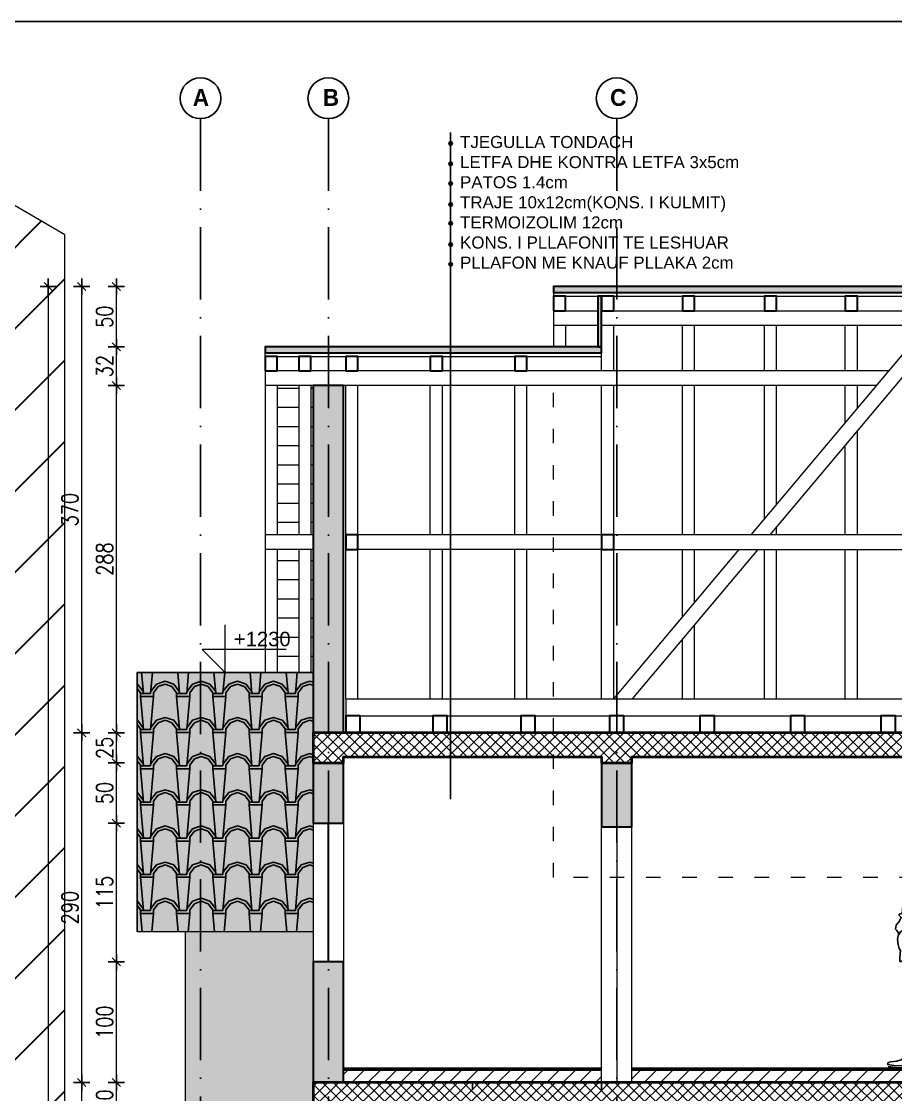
# Model space of a CAD drawing. Header units: metres. Extents: x 2674 to 33045, y -10854 to 2806.
# Drawn here: x 30580 to 31304, y 1369 to 2259 of the extents above; entities that cross this region are included whole.
import ezdxf

# ---------------------------------------------------------------- set-up
doc = ezdxf.new("R2010")
doc.units = ezdxf.units.M
doc.linetypes.add('ACAD_ISO03W100', pattern=[30, 12, -18])
doc.linetypes.add('ACAD_ISO10W100', pattern=[18, 12, -3, 0, -3])
doc.layers.add('2d hamdia', color=7, linetype='Continuous')
doc.styles.add('_DIM Romans 0.8', font='romans.shx', dxfattribs={"width": 0.8})
doc.styles.get("Standard").update_dxf_attribs({"font": 'arial.ttf'})
doc.dimstyles.new('50 jasht', dxfattribs={"dimscale": 15, "dimtxt": 0.9, "dimasz": 0.3, "dimexe": 1.25, "dimexo": 0.625, "dimgap": 0.2, "dimtad": 1, "dimdec": 0, "dimzin": 12, "dimdsep": 46, "dimtxsty": '_DIM Romans 0.8', "dimblk": '- Kosa Crta za DIM (Mala)', "dimcen": 1, "dimse1": 1, "dimse2": 1, "dimclrd": 256, "dimclrt": 256, "dimazin": 3, "dimtfac": 1, "dimtdec": 0, "dimtix": 1, "dimtmove": 0, "dimatfit": 3, "dimfxl": 1, "dimlwd": 0, "dimarcsym": 0})

# ---------------------------------------------------------------- blocks, each defined once
blk = doc.blocks.new('- Kosa Crta za DIM (Mala)')
for points in [[(-1.5, 0), (1.5, 0)], [(-0.75, -0.75), (0.75, 0.75)], [(0, -1.5), (0, 1.5)]]:
    blk.add_lwpolyline(points)
blk = doc.blocks.new('*D641')
at = {"lineweight": 0, "transparency": 16777216}
blk.add_line((30658.63, 1353.51), (30658.63, 1374.51), dxfattribs=at)
at = {"layer": 'Defpoints', "color": 0, "lineweight": 0, "transparency": 16777216}
for p in [(30658.63, 1379.01), (30821.81, 1379.01), (30821.81, 1349.01)]:
    blk.add_point(p, dxfattribs=at)
at = {"lineweight": 0, "transparency": 16777216, "xscale": 4.5, "yscale": 4.5, "zscale": 4.5}
for p, rotation in [((30658.63, 1379.01), 90), ((30658.63, 1349.01), 270)]:
    blk.add_blockref('- Kosa Crta za DIM (Mala)', p, dxfattribs=dict(at, rotation=rotation))
at = {"lineweight": 0, "transparency": 16777216, "insert": (30648.88, 1364.01), "char_height": 13.5, "attachment_point": 5, "rotation": 90, "style": '_DIM Romans 0.8'}
blk.add_mtext('30', dxfattribs=at)
blk = doc.blocks.new('*D642')
at = {"lineweight": 0, "transparency": 16777216}
blk.add_line((30658.63, 1383.51), (30658.63, 1474.51), dxfattribs=at)
at = {"layer": 'Defpoints', "color": 0, "lineweight": 0, "transparency": 16777216}
for p in [(30658.63, 1479.01), (30821.81, 1479.01), (30821.81, 1379.01)]:
    blk.add_point(p, dxfattribs=at)
at = {"lineweight": 0, "transparency": 16777216, "xscale": 4.5, "yscale": 4.5, "zscale": 4.5}
for p, rotation in [((30658.63, 1479.01), 90), ((30658.63, 1379.01), 270)]:
    blk.add_blockref('- Kosa Crta za DIM (Mala)', p, dxfattribs=dict(at, rotation=rotation))
at = {"lineweight": 0, "transparency": 16777216, "insert": (30648.88, 1429.01), "char_height": 13.5, "attachment_point": 5, "rotation": 90, "style": '_DIM Romans 0.8'}
blk.add_mtext('100', dxfattribs=at)
blk = doc.blocks.new('*D643')
at = {"lineweight": 0, "transparency": 16777216}
blk.add_line((30658.63, 1483.51), (30658.63, 1589.51), dxfattribs=at)
at = {"layer": 'Defpoints', "color": 0, "lineweight": 0, "transparency": 16777216}
for p in [(30658.63, 1594.01), (30821.81, 1594.01), (30821.81, 1479.01)]:
    blk.add_point(p, dxfattribs=at)
at = {"lineweight": 0, "transparency": 16777216, "xscale": 4.5, "yscale": 4.5, "zscale": 4.5}
for p, rotation in [((30658.63, 1594.01), 90), ((30658.63, 1479.01), 270)]:
    blk.add_blockref('- Kosa Crta za DIM (Mala)', p, dxfattribs=dict(at, rotation=rotation))
at = {"lineweight": 0, "transparency": 16777216, "insert": (30648.88, 1536.51), "char_height": 13.5, "attachment_point": 5, "rotation": 90, "style": '_DIM Romans 0.8'}
blk.add_mtext('115', dxfattribs=at)
blk = doc.blocks.new('*D644')
at = {"lineweight": 0, "transparency": 16777216}
blk.add_line((30658.63, 1598.51), (30658.63, 1639.51), dxfattribs=at)
at = {"layer": 'Defpoints', "color": 0, "lineweight": 0, "transparency": 16777216}
for p in [(30658.63, 1644.01), (30821.81, 1644.01), (30821.81, 1594.01)]:
    blk.add_point(p, dxfattribs=at)
at = {"lineweight": 0, "transparency": 16777216, "xscale": 4.5, "yscale": 4.5, "zscale": 4.5}
for p, rotation in [((30658.63, 1644.01), 90), ((30658.63, 1594.01), 270)]:
    blk.add_blockref('- Kosa Crta za DIM (Mala)', p, dxfattribs=dict(at, rotation=rotation))
at = {"lineweight": 0, "transparency": 16777216, "insert": (30648.88, 1619.01), "char_height": 13.5, "attachment_point": 5, "rotation": 90, "style": '_DIM Romans 0.8'}
blk.add_mtext('50', dxfattribs=at)
blk = doc.blocks.new('*D645')
at = {"lineweight": 0, "transparency": 16777216}
blk.add_line((30658.63, 1648.51), (30658.63, 1664.51), dxfattribs=at)
at = {"layer": 'Defpoints', "color": 0, "lineweight": 0, "transparency": 16777216}
for p in [(30658.63, 1669.01), (30821.81, 1669.01), (30821.81, 1644.01)]:
    blk.add_point(p, dxfattribs=at)
at = {"lineweight": 0, "transparency": 16777216, "xscale": 4.5, "yscale": 4.5, "zscale": 4.5}
for p, rotation in [((30658.63, 1669.01), 90), ((30658.63, 1644.01), 270)]:
    blk.add_blockref('- Kosa Crta za DIM (Mala)', p, dxfattribs=dict(at, rotation=rotation))
at = {"lineweight": 0, "transparency": 16777216, "insert": (30648.88, 1656.51), "char_height": 13.5, "attachment_point": 5, "rotation": 90, "style": '_DIM Romans 0.8'}
blk.add_mtext('25', dxfattribs=at)
blk = doc.blocks.new('*D646')
at = {"lineweight": 0, "transparency": 16777216}
blk.add_line((30658.63, 1673.51), (30658.63, 1952.51), dxfattribs=at)
at = {"layer": 'Defpoints', "color": 0, "lineweight": 0, "transparency": 16777216}
for p in [(30658.63, 1957.01), (30821.81, 1957.01), (30821.81, 1669.01)]:
    blk.add_point(p, dxfattribs=at)
at = {"lineweight": 0, "transparency": 16777216, "xscale": 4.5, "yscale": 4.5, "zscale": 4.5}
for p, rotation in [((30658.63, 1957.01), 90), ((30658.63, 1669.01), 270)]:
    blk.add_blockref('- Kosa Crta za DIM (Mala)', p, dxfattribs=dict(at, rotation=rotation))
at = {"lineweight": 0, "transparency": 16777216, "insert": (30648.88, 1813.01), "char_height": 13.5, "attachment_point": 5, "rotation": 90, "style": '_DIM Romans 0.8'}
blk.add_mtext('288', dxfattribs=at)
blk = doc.blocks.new('*D647')
at = {"lineweight": 0, "transparency": 16777216}
blk.add_line((30658.63, 1961.51), (30658.63, 1984.51), dxfattribs=at)
at = {"layer": 'Defpoints', "color": 0, "lineweight": 0, "transparency": 16777216}
for p in [(30658.63, 1989.01), (30781.81, 1989.01), (30821.81, 1957.01)]:
    blk.add_point(p, dxfattribs=at)
at = {"lineweight": 0, "transparency": 16777216, "xscale": 4.5, "yscale": 4.5, "zscale": 4.5}
for p, rotation in [((30658.63, 1989.01), 90), ((30658.63, 1957.01), 270)]:
    blk.add_blockref('- Kosa Crta za DIM (Mala)', p, dxfattribs=dict(at, rotation=rotation))
at = {"lineweight": 0, "transparency": 16777216, "insert": (30648.88, 1973.01), "char_height": 13.5, "attachment_point": 5, "rotation": 90, "style": '_DIM Romans 0.8'}
blk.add_mtext('32', dxfattribs=at)
blk = doc.blocks.new('*D648')
at = {"lineweight": 0, "transparency": 16777216}
blk.add_line((30658.63, 1993.51), (30658.63, 2034.51), dxfattribs=at)
at = {"layer": 'Defpoints', "color": 0, "lineweight": 0, "transparency": 16777216}
for p in [(30658.63, 2039.01), (31020.81, 2039.01), (30781.81, 1989.01)]:
    blk.add_point(p, dxfattribs=at)
at = {"lineweight": 0, "transparency": 16777216, "xscale": 4.5, "yscale": 4.5, "zscale": 4.5}
for p, rotation in [((30658.63, 2039.01), 90), ((30658.63, 1989.01), 270)]:
    blk.add_blockref('- Kosa Crta za DIM (Mala)', p, dxfattribs=dict(at, rotation=rotation))
at = {"lineweight": 0, "transparency": 16777216, "insert": (30648.88, 2014.01), "char_height": 13.5, "attachment_point": 5, "rotation": 90, "style": '_DIM Romans 0.8'}
blk.add_mtext('50', dxfattribs=at)
blk = doc.blocks.new('*D651')
at = {"lineweight": 0, "transparency": 16777216}
blk.add_line((30629.89, 1093.51), (30629.89, 1374.51), dxfattribs=at)
at = {"layer": 'Defpoints', "color": 0, "lineweight": 0, "transparency": 16777216}
for p in [(30629.89, 1379.01), (30821.81, 1379.01), (30821.81, 1089.01)]:
    blk.add_point(p, dxfattribs=at)
at = {"lineweight": 0, "transparency": 16777216, "xscale": 4.5, "yscale": 4.5, "zscale": 4.5}
for p, rotation in [((30629.89, 1379.01), 90), ((30629.89, 1089.01), 270)]:
    blk.add_blockref('- Kosa Crta za DIM (Mala)', p, dxfattribs=dict(at, rotation=rotation))
at = {"lineweight": 0, "transparency": 16777216, "insert": (30620.14, 1234.01), "char_height": 13.5, "attachment_point": 5, "rotation": 90, "style": '_DIM Romans 0.8'}
blk.add_mtext('290', dxfattribs=at)
blk = doc.blocks.new('*D652')
at = {"lineweight": 0, "transparency": 16777216}
blk.add_line((30629.89, 1383.51), (30629.89, 1664.51), dxfattribs=at)
at = {"layer": 'Defpoints', "color": 0, "lineweight": 0, "transparency": 16777216}
for p in [(30629.89, 1669.01), (30821.81, 1669.01), (30821.81, 1379.01)]:
    blk.add_point(p, dxfattribs=at)
at = {"lineweight": 0, "transparency": 16777216, "xscale": 4.5, "yscale": 4.5, "zscale": 4.5}
for p, rotation in [((30629.89, 1669.01), 90), ((30629.89, 1379.01), 270)]:
    blk.add_blockref('- Kosa Crta za DIM (Mala)', p, dxfattribs=dict(at, rotation=rotation))
at = {"lineweight": 0, "transparency": 16777216, "insert": (30620.14, 1524.01), "char_height": 13.5, "attachment_point": 5, "rotation": 90, "style": '_DIM Romans 0.8'}
blk.add_mtext('290', dxfattribs=at)
blk = doc.blocks.new('*D653')
at = {"lineweight": 0, "transparency": 16777216}
blk.add_line((30629.89, 1673.51), (30629.89, 2034.51), dxfattribs=at)
at = {"layer": 'Defpoints', "color": 0, "lineweight": 0, "transparency": 16777216}
for p in [(30629.89, 2039.01), (31020.81, 2039.01), (30821.81, 1669.01)]:
    blk.add_point(p, dxfattribs=at)
at = {"lineweight": 0, "transparency": 16777216, "xscale": 4.5, "yscale": 4.5, "zscale": 4.5}
for p, rotation in [((30629.89, 2039.01), 90), ((30629.89, 1669.01), 270)]:
    blk.add_blockref('- Kosa Crta za DIM (Mala)', p, dxfattribs=dict(at, rotation=rotation))
at = {"lineweight": 0, "transparency": 16777216, "insert": (30620.14, 1854.01), "char_height": 13.5, "attachment_point": 5, "rotation": 90, "style": '_DIM Romans 0.8'}
blk.add_mtext('370', dxfattribs=at)
blk = doc.blocks.new('*D654')
at = {"lineweight": 0, "transparency": 16777216}
blk.add_line((30602.11, 2034.51), (30602.11, 459.51), dxfattribs=at)
at = {"layer": 'Defpoints', "color": 0, "lineweight": 0, "transparency": 16777216}
for p in [(31020.81, 2039.01), (30602.11, 455.01), (30821.81, 455.01)]:
    blk.add_point(p, dxfattribs=at)
at = {"lineweight": 0, "transparency": 16777216, "xscale": 4.5, "yscale": 4.5, "zscale": 4.5}
for p, rotation in [((30602.11, 2039.01), 90), ((30602.11, 455.01), 270)]:
    blk.add_blockref('- Kosa Crta za DIM (Mala)', p, dxfattribs=dict(at, rotation=rotation))
at = {"lineweight": 0, "transparency": 16777216, "insert": (30592.36, 1247.01), "char_height": 13.5, "attachment_point": 5, "rotation": 90, "style": '_DIM Romans 0.8'}
blk.add_mtext('1584', dxfattribs=at)
blk = doc.blocks.new('PRERJE NJERI1')
at = {"color": 26, "linetype": 'ByBlock'}
for p, q in [((-237.6, 1666.8), (-237.6, 1677.4)), ((-274.5, 1656.2), (-248.1, 1661.5)), ((-211.2, 1608.7), (-205.9, 1614)), ((-190.1, 1661.5), (-168.9, 1661.5)), ((-258.7, 1529.5), (-279.8, 1492.5)), ((-211.2, 1492.5), (-216.5, 1492.5)), ((-158.4, 1492.5), (-126.7, 1534.7)), ((-385.4, 1392.1), (-396, 1386.8)), ((-385.4, 1392.1), (-374.8, 1376.2)), ((5.3, 1260), (-5.3, 1275.9)), ((21.1, 1307.6), (84.5, 1260)), ((-318.2, 1036.2), (-326.1, 1036.2)), ((-311.5, 858.5), (-311.5, 1032.8)), ((-258.7, 689.4), (-311.5, 789.8)), ((-406.5, 673.6), (-396, 578.5)), ((-264, 583.8), (-258.7, 689.4)), ((-237.6, 631.3), (-232.3, 684.2)), ((-279.8, 71.3), (-285.1, 92.5)), ((-89.7, -7.9), (-121.4, -2.6))]:
    blk.add_line(p, q, dxfattribs=at)
at = {"color": 26, "linetype": 'ByBlock', "flags": 128}
for points in [[(-137.3, 1698.5), (-142.6, 1735.5), (-142.6, 1751.3), (-163.7, 1772.5), (-174.2, 1788.3), (-190.1, 1793.6), (-211.2, 1798.9), (-227, 1793.6), (-248.1, 1783), (-269.2, 1777.8), (-290.4, 1761.9), (-295.6, 1746.1), (-322.1, 1735.5), (-322.1, 1714.4), (-311.5, 1693.2), (-316.8, 1672.1), (-316.8, 1661.5), (-311.5, 1651)], [(-316.8, 1672.1), (-311.5, 1677.4), (-306.2, 1682.7), (-306.2, 1703.8), (-300.9, 1714.4), (-290.4, 1730.2), (-274.5, 1724.9), (-258.7, 1730.2), (-248.1, 1730.2), (-221.7, 1740.8), (-195.3, 1756.6), (-174.2, 1767.2), (-174.2, 1756.6), (-168.9, 1751.3), (-153.1, 1740.8), (-147.8, 1730.2), (-137.3, 1714.4)], [(-306.2, 1682.7), (-316.8, 1672.1), (-322.1, 1661.5), (-322.1, 1645.7), (-316.8, 1661.5), (-316.8, 1672.1)], [(-174.2, 1677.4), (-227, 1677.4), (-264, 1672.1), (-285.1, 1666.8), (-300.9, 1666.8), (-311.5, 1672.1)], [(-237.6, 1666.8), (-237.6, 1656.2), (-258.7, 1640.4), (-279.8, 1640.4), (-285.1, 1651), (-295.6, 1666.8)], [(-211.2, 1608.7), (-216.5, 1614), (-216.5, 1656.2), (-221.7, 1666.8)], [(-205.9, 1672.1), (-200.6, 1651), (-195.3, 1645.7), (-163.7, 1645.7), (-153.1, 1656.2), (-142.6, 1656.2)], [(-89.7, 1677.4), (-110.9, 1693.2), (-147.8, 1693.2), (-153.1, 1687.9), (-168.9, 1682.7), (-174.2, 1677.4)], [(-151, 1679.9), (-143.9, 1666.8), (-132, 1640.4), (-132, 1608.7), (-137.3, 1592.8), (-142.6, 1571.7), (-142.6, 1555.9), (-132, 1545.3), (-132, 1524.2)], [(-137.3, 1698.5), (-147.8, 1693.2), (-137.3, 1687.9), (-121.4, 1666.8), (-105.6, 1656.2)], [(-68.6, 1550.6), (-73.9, 1561.1), (-73.9, 1603.4), (-68.6, 1629.8), (-70.4, 1646.5), (-70.4, 1657.1), (-89.7, 1677.4)], [(-312.4, 1646.7), (-295.6, 1619.3), (-290.4, 1624.5), (-285.1, 1619.3), (-281.7, 1604.6), (-277, 1589.6), (-271.7, 1584.3), (-267.1, 1571.2), (-258.7, 1566.4)], [(-184.8, 1582.3), (-227, 1582.3), (-227, 1587.6), (-211.2, 1582.3)], [(-300.9, 1518.9), (-327.3, 1513.6), (-359, 1508.3), (-385.4, 1508.3), (-396, 1487.2)], [(-295.6, 1254.7), (-295.6, 1312.8), (-306.2, 1360.4), (-322.1, 1413.2), (-337.9, 1439.6), (-316.8, 1471.3), (-332.6, 1481.9), (-322.1, 1492.5), (-300.9, 1508.3)], [(-158.4, 1492.5), (-190.1, 1439.6), (-221.7, 1392.1), (-242.9, 1349.8), (-264, 1291.7), (-279.8, 1228.3), (-295.6, 1154.4), (-311.5, 1080.4), (-316.8, 1043.4), (-318.2, 1036.2)], [(-300.9, 1518.9), (-279.8, 1529.5), (-264, 1545.3)], [(-279.8, 1492.5), (-279.8, 1455.5), (-285.1, 1407.9), (-290.4, 1355.1), (-290.4, 1318.1), (-279.8, 1286.4), (-279.8, 1275.9)], [(-253.4, 1561.1), (-258.7, 1555.9), (-258.7, 1545.3), (-242.9, 1534.7), (-227, 1529.5), (-211.2, 1524.2), (-221.7, 1524.2), (-232.3, 1513.6), (-248.1, 1503), (-264, 1492.5), (-274.5, 1481.9)], [(-274.5, 1407.9), (-264, 1423.8), (-248.1, 1444.9), (-237.6, 1466.1), (-227, 1487.2), (-227, 1503), (-237.6, 1508.3)], [(-253.4, 1561.1), (-227, 1540), (-200.6, 1540), (-174.2, 1545.3), (-153.1, 1561.1)], [(-216.5, 1492.5), (-216.5, 1423.8), (-211.2, 1418.5)], [(-142.6, 1561.1), (-158.4, 1550.6), (-174.2, 1534.7), (-179.5, 1534.7), (-195.3, 1529.5), (-211.2, 1524.2), (-205.9, 1518.9), (-195.3, 1508.3), (-179.5, 1492.5), (-174.2, 1487.2)], [(-211.2, 1492.5), (-195.3, 1497.8), (-200.6, 1513.6)], [(-121.4, 1524.2), (-126.7, 1513.6), (-132, 1487.2), (-121.4, 1503), (-116.1, 1518.9), (-110.9, 1508.3), (-100.3, 1492.5), (-89.7, 1481.9), (-68.6, 1508.3), (-47.5, 1534.7), (-58.1, 1545.3)], [(-52.8, 1513.6), (-21.1, 1481.9), (21.1, 1434.4), (58.1, 1392.1), (84.5, 1360.4), (100.3, 1365.7)], [(105.6, 1386.8), (84.5, 1444.9), (63.4, 1503), (37, 1513.6), (-5.3, 1529.5), (-42.2, 1540)], [(-5.3, 1476.6), (5.3, 1487.2), (31.7, 1503)], [(-380.1, 1249.4), (-401.2, 1275.9), (-401.2, 1397.4), (-390.7, 1429.1), (-385.4, 1466.1), (-390.7, 1481.9), (-401.2, 1481.9), (-411.8, 1434.4), (-417.1, 1381.5), (-417.1, 1349.8), (-432.9, 1297), (-432.9, 1270.6), (-438.2, 1254.7), (-459.3, 1249.4), (-459.3, 1238.9), (-443.5, 1223), (-459.3, 1191.3), (-485.7, 1159.6), (-491, 1127.9), (-480.4, 1117.4), (-459.3, 1085.7)], [(-121.4, 1481.9), (-110.9, 1439.6), (-89.7, 1392.1), (-47.5, 1334), (-5.3, 1275.9), (-5.3, 1238.9), (0, 1217.7), (0, 1186.1), (-5.3, 1164.9), (-5.3, 1112.1), (-10.6, 1069.8), (-10.6, 953.6), (-21.1, 916.6), (-21.1, 874.3), (-10.6, 842.7), (-10.6, 811), (-21.1, 800.4), (-79.2, 795.1), (-116.1, 800.4), (-137.3, 805.7), (-158.4, 800.4), (-190.1, 805.7), (-227, 805.7), (-264, 821.5), (-295.6, 837.4), (-311.5, 858.5)], [(-300.9, 1054), (-285.1, 1138.5), (-274.5, 1217.7), (-258.7, 1265.3), (-237.6, 1307.6), (-221.7, 1328.7), (-205.9, 1349.8), (-195.3, 1371), (-179.5, 1386.8), (-163.7, 1413.2), (-147.8, 1429.1), (-137.3, 1444.9), (-132, 1450.2), (-132, 1476.6), (-121.4, 1476.6)], [(21.1, 1307.6), (-52.8, 1381.5), (-95, 1471.3)], [(-348.4, 1360.4), (-380.1, 1360.4), (-396, 1355.1), (-401.2, 1344.5)], [(-369.6, 1386.8), (-353.7, 1392.1), (-343.2, 1371)], [(-348.4, 1360.4), (-337.9, 1355.1), (-332.6, 1344.5)], [(5.3, 1260), (37, 1244.2), (84.5, 1238.9), (105.6, 1238.9), (121.4, 1254.7), (153.1, 1302.3), (153.1, 1318.1), (116.1, 1355.1), (116.1, 1376.2), (95, 1386.8)], [(-295.6, 1254.7), (-295.6, 1207.2), (-306.2, 1164.9)], [(-42.2, 1096.2), (-21.1, 1159.6), (-15.8, 1233.6)], [(-316.8, 1048.7), (-348.4, 1006.4), (-369.6, 990.6), (-385.4, 969.4), (-401.2, 927.2), (-422.4, 884.9), (-432.9, 869.1), (-443.5, 863.8), (-454, 863.8), (-454, 895.5), (-448.8, 953.6), (-459.3, 969.4), (-469.9, 1001.1), (-475.2, 1043.4), (-469.9, 1075.1), (-448.8, 1106.8), (-422.4, 1122.7), (-417.1, 1127.9), (-401.2, 1112.1), (-396, 1085.7), (-374.8, 1069.8), (-364.3, 1064.5), (-390.7, 1096.2), (-396, 1143.8), (-390.7, 1212.5)], [(-322.1, 1017), (-322.1, 990.6), (-311.5, 932.5), (-311.5, 895.5), (-300.9, 853.2)], [(-47.5, 1001.1), (-168.9, 1001.1), (-174.2, 1011.7), (-174.2, 1027.6)], [(-396, 927.2), (-406.5, 800.4), (-390.7, 689.4), (-385.4, 562.6)], [(-406.5, 673.6), (-422.4, 774), (-427.6, 837.4), (-432.9, 874.3)], [(-311.5, 789.8), (-316.8, 779.3), (-285.1, 641.9)], [(-248.1, 821.5), (-242.9, 768.7), (-227, 710.6), (-200.6, 641.9), (-195.3, 567.9), (-174.2, 478.1), (-163.7, 383), (-147.8, 303.8), (-137.3, 224.5), (-126.7, 145.3), (-116.1, 81.9), (-89.7, 76.6), (-63.4, 76.6), (-26.4, 81.9), (-10.6, 97.7), (-10.6, 140), (-21.1, 192.8), (-26.4, 219.2), (-21.1, 240.4), (-21.1, 282.6), (-31.7, 324.9), (-31.7, 626), (-36.9, 657.7), (-31.7, 758.1), (-31.7, 795.1)], [(-396, 578.5), (-396, 446.4), (-390.7, 383), (-390.7, 314.3), (-396, 240.4), (-396, 177), (-406.5, 118.9), (-406.5, 92.5), (-380.1, 76.6), (-300.9, 76.6), (-269.2, 87.2), (-269.2, 187.5), (-264, 282.6), (-258.7, 367.2), (-253.4, 451.7), (-248.1, 536.2), (-237.6, 631.3)], [(-63.4, 81.9), (-68.6, 118.9), (-68.6, 161.1)], [(-401.2, 87.2), (-422.4, 76.6), (-443.5, 60.8), (-480.4, 50.2), (-527.9, 44.9), (-549.1, 39.6), (-554.4, 23.8), (-485.7, 13.2), (-385.4, 18.5), (-359, 18.5), (-348.4, 13.2), (-290.4, 13.2), (-269.2, 29.1), (-269.2, 50.2)], [(-369.6, 13.2), (-385.4, 2.6), (-475.2, -2.6), (-549.1, 7.9)], [(-279.8, 71.3), (-274.5, 76.6), (-306.2, 60.8), (-343.2, 66), (-374.8, 76.6)], [(-353.7, -2.6), (-311.5, -2.6), (-274.5, 2.6)], [(-105.6, 55.5), (-110.9, 34.3), (-116.1, 13.2), (-100.3, 7.9), (-15.8, 7.9), (10.6, 13.2), (15.8, 23.8), (10.6, 44.9), (0, 66), (-21.1, 71.3), (-31.7, 55.5), (-52.8, 44.9), (-84.5, 44.9), (-84.5, 50.2), (-63.4, 55.5)], [(-89.7, -7.9), (-15.8, -7.9), (15.8, 7.9)]]:
    blk.add_lwpolyline(points, dxfattribs=at)

msp = doc.modelspace()

# ---------------------------------------------------------------- hatches: boundary and pattern name
at = {"lineweight": 30}
h = msp.add_hatch(dxfattribs=at)
h.set_pattern_fill('ANSI31', color=9, scale=15, style=0)
h.set_pattern_definition([(45, (24814.985, -253.203), (-33.67596, 33.67596), [])])
h.paths.add_polyline_path([(30615.81, 2081.85), (30411.38, 2201.68), (30476.61, 2005.13), (30430.85, 1693.02), (30473.92, 1456.24), (30568.13, 1235.61), (30468.53, 1012.29), (30546.6, 861.62), (30476.77, 455.01), (30615.81, 455.01)])
at = {"true_color": 0x000000}
for points in [[(30937.17, 2157.72, 1), (30934.17, 2157.72, 1)], [(30937.17, 2140.85, 1), (30934.17, 2140.85, 1)], [(30937.17, 2124.45, 1), (30934.17, 2124.45, 1)], [(30937.17, 2107.12, 1), (30934.17, 2107.12, 1)], [(30937.17, 2091.42, 1), (30934.17, 2091.42, 1)], [(30937.17, 2073.85, 1), (30934.17, 2073.85, 1)], [(30937.17, 2057.45, 1), (30934.17, 2057.45, 1)]]:
    msp.add_hatch(color=18, dxfattribs=at).paths.add_polyline_path(points)
at = {"lineweight": 0}
h = msp.add_hatch(color=253, dxfattribs=at)
h.paths.add_polyline_path([(31895.81, 1989.01), (31609.63, 1989.01), (31609.63, 1984.01), (31895.81, 1984.01)])
h.paths.add_polyline_path([(31649.63, 2039.01), (31020.81, 2039.01), (31020.81, 2034.01), (31649.63, 2034.01)])
h.paths.add_polyline_path([(31060.81, 1989.01), (30781.81, 1989.01), (30781.81, 1984.01), (31060.81, 1984.01)])
h.paths.add_polyline_path([(31612.63, 2031.01), (31609.63, 2031.01), (31609.63, 2019.01), (31609.63, 1989.01), (31612.63, 1989.01)])
h.paths.add_polyline_path([(31060.81, 2019.01), (31060.81, 2031.01), (31057.81, 2031.01), (31057.81, 1989.01), (31060.81, 1989.01)])
h = msp.add_hatch(dxfattribs=at)
h.set_pattern_fill('ANSI31', color=256, scale=5, angle=135, style=0)
h.set_pattern_definition([(180, (30860.805, 1669.009), (-3e-15, -15.875), [])])
h.paths.add_polyline_path([(31867.81, 1833.01), (31885.81, 1833.01), (31885.81, 1969.01), (31867.81, 1969.01)])
h.paths.add_polyline_path([(31855.81, 1833.01), (31857.81, 1833.01), (31857.81, 1969.01), (31855.81, 1969.01)])
h.paths.add_polyline_path([(30791.81, 1833.01), (30809.81, 1833.01), (30809.81, 1969.01), (30791.81, 1969.01)])
h.paths.add_polyline_path([(30809.81, 1821.01), (30791.81, 1821.01), (30791.81, 1719.01), (30809.81, 1719.01)])
h.paths.add_polyline_path([(30821.81, 1821.01), (30819.81, 1821.01), (30819.81, 1719.01), (30821.81, 1719.01)])
h.paths.add_polyline_path([(30819.81, 1833.01), (30821.81, 1833.01), (30821.81, 1969.01), (30819.81, 1969.01)])
h.paths.add_polyline_path([(31867.81, 1697.01), (31885.81, 1697.01), (31885.81, 1821.01), (31867.81, 1821.01)])
h.paths.add_polyline_path([(31855.81, 1697.01), (31857.81, 1697.01), (31857.81, 1821.01), (31855.81, 1821.01)])
h.paths.add_polyline_path([(31885.81, 1539.01), (31867.81, 1539.01), (31867.81, 1499.01), (31885.81, 1499.01)])
h.paths.add_polyline_path([(31867.81, 1553.01), (31885.81, 1553.01), (31885.81, 1683.01), (31867.81, 1683.01)])
h.paths.add_polyline_path([(31855.81, 1553.01), (31857.81, 1553.01), (31857.81, 1683.01), (31855.81, 1683.01)])
h.paths.add_polyline_path([(31857.81, 1539.01), (31855.81, 1539.01), (31855.81, 1499.01), (31857.81, 1499.01)])
h = msp.add_hatch(color=255, dxfattribs=at)
h.paths.add_polyline_path([(30846.81, 1957.01), (30821.81, 1957.01), (30821.81, 1669.01), (30846.81, 1669.01)])
h.paths.add_polyline_path([(31855.81, 1957.01), (31830.81, 1957.01), (31830.81, 1669.01), (31855.81, 1669.01)])
at = {"true_color": 0xff6b6b}
h = msp.add_hatch(dxfattribs=at)
h.set_pattern_fill('ROOFING_SPANISHTILE', color=11, scale=30, style=0, pattern_type=2)
h.set_pattern_definition([(274.9697, (30888.4054, 1699.0085), (-29.999739, 360.0000315), [27.7042, -664.8996]), (180, (30890.805, 1671.41), (-30, -30), [2.4, -27.6]), (0, (30860.805, 1669.01), (30, 30), [8.4, -21.6]), (90, (30869.205, 1669.01), (-30, 30), [3, -27]), (270, (30888.405, 1672.01), (30, -30), [3, -27]), (0, (30888.405, 1669.01), (30, 30), [2.4, -27.6]), (0, (30860.805, 1671.41), (30, 30), [6, -24]), (85.0303, (30866.8054, 1671.4085), (29.999739, 360.0000315), [27.7042, -664.8996]), (52.6961, (30866.8054, 1672.9085), (-389.9995767, -510.000322), [7.9202, -784.1025]), (18.435, (30871.605, 1679.2085), (60, 29.99995), [7.5895, -87.2788]), (341.565, (30878.805, 1681.6085), (-60, 29.99995), [7.5895, -87.2789]), (307.3039, (30886.0054, 1679.2085), (389.9995767, -510.0003223), [7.9202, -784.1025]), (20.2249, (30873.1054, 1677.1085), (-329.999918, -120.00025), [6.0746, -601.3792]), (339.7751, (30878.8054, 1679.2085), (329.999918, -120.00025), [6.0746, -601.3792]), (307.4054, (30884.5054, 1677.1085), (300.0002986, -389.999774), [6.4203, -635.60775]), (52.5946, (30869.2054, 1672.0085), (-300.0002986, -389.999774), [6.4203, -635.6078])])
h.paths.add_polyline_path([(30821.81, 1669.01), (30821.81, 1719.01), (30675.81, 1719.01), (30675.81, 1504.01), (30821.81, 1504.01)])
at = {"lineweight": 0, "true_color": 0xe8e8e8}
msp.add_hatch(color=254, dxfattribs=at).paths.add_polyline_path([(30675.81, 1719.01), (30821.81, 1719.01), (30821.81, 1504.01), (30675.81, 1504.01)])
at = {"lineweight": 30}
h = msp.add_hatch(color=255, dxfattribs=at)
h.paths.add_polyline_path([(31085.81, 1644.01), (31060.81, 1644.01), (31060.81, 1591.01), (31085.81, 1591.01)])
h.paths.add_polyline_path([(30846.81, 1644.01), (30821.81, 1644.01), (30821.81, 1594.01), (30846.81, 1594.01)])
h.paths.add_polyline_path([(30846.81, 1479.01), (30821.81, 1479.01), (30821.81, 1379.01), (30846.81, 1379.01)])
at = {"lineweight": 0}
h = msp.add_hatch(dxfattribs=at)
h.set_pattern_fill('AR-SAND', color=253, scale=0.5, style=0)
h.set_pattern_definition([(37.5, (30860.805, 1669.009), (-0.8, 24.47066), [0, -19.304, 0, -21.59, 0, -20.6375]), (7.5, (30860.805, 1669.01), (22.4762, 35.84126), [0, -10.414, 0, -17.399, 0, -6.6675]), (327.5, (30845.184, 1669.009), (39.5496, 0.07186), [0, -6.35, 0, -22.86, 0, -29.845]), (317.5, (30845.184, 1669.01), (38.1778, 11.1465), [0, -3.175, 0, -14.986, 0, -17.145])])
h.paths.add_polyline_path([(30821.81, 1189.01), (30821.81, 1209.01), (30741.81, 1209.01), (30741.81, 1349.01), (30821.81, 1349.01), (30821.81, 1379.01), (30821.81, 1504.01), (30715.81, 1504.01), (30715.81, 455.01), (30821.81, 455.01), (30821.81, 489.01), (30821.81, 659.01), (30741.81, 659.01), (30741.81, 749.01), (30821.81, 749.01), (30821.81, 789.01), (30821.81, 889.01), (30821.81, 929.01), (30741.81, 929.01), (30741.81, 1049.01), (30821.81, 1049.01), (30821.81, 1054.01), (30821.81, 1089.01)])
at = {"layer": '2d hamdia', "lineweight": 0}
h = msp.add_hatch(dxfattribs=at)
h.set_pattern_fill('ANSI37', color=26, scale=2, style=0)
h.paths.add_polyline_path([(31855.81, 1669.01), (31830.81, 1669.01), (31079.31, 1669.01), (31067.31, 1669.01), (30846.81, 1669.01), (30821.81, 1669.01), (30821.81, 1644.01), (30846.81, 1644.01), (30846.81, 1649.01), (31060.81, 1649.01), (31060.81, 1644.01), (31085.81, 1644.01), (31085.81, 1649.01), (31830.81, 1649.01), (31830.81, 1644.01), (31855.81, 1644.01)])
at = {"layer": '2d hamdia', "lineweight": 0, "true_color": 0x969696}
h = msp.add_hatch(dxfattribs=at)
h.set_pattern_fill('ANSI31', color=252, scale=3, style=0)
h.set_pattern_definition([(45, (30860.805, 1669.0085), (-6.73519, 6.73519), [])])
h.paths.add_polyline_path([(31830.81, 1379.01), (31830.81, 1389.01), (31085.81, 1389.01), (31085.81, 1379.01)])
h.paths.add_polyline_path([(30846.81, 1389.01), (30846.81, 1379.01), (31060.81, 1379.01), (31060.81, 1389.01)])
at = {"layer": '2d hamdia', "lineweight": 0}
h = msp.add_hatch(dxfattribs=at)
h.set_pattern_fill('ANSI37', color=26, scale=2, style=0)
h.set_pattern_definition([(45, (11869.842, 1641.6415), (-4.490128, 4.490128), []), (135, (11869.842, 1641.6415), (-4.490128, -4.490128), [])])
h.paths.add_polyline_path([(31450.81, 440.01), (31830.81, 440.01), (31830.81, 415.01), (31803.31, 415.01), (31803.31, 375.01), (31883.31, 375.01), (31883.31, 415.01), (31855.81, 415.01), (31855.81, 455.01), (31085.81, 455.01), (31085.81, 489.01), (30821.81, 489.01), (30821.81, 415.01), (30794.31, 415.01), (30794.31, 375.01), (30874.31, 375.01), (30874.31, 415.01), (30846.81, 415.01), (30846.81, 474.01), (31060.81, 474.01), (31060.81, 415.01), (31033.31, 415.01), (31033.31, 375.01), (31113.31, 375.01), (31113.31, 415.01), (31085.81, 415.01), (31085.81, 440.01), (31425.81, 440.01), (31425.81, 415.01), (31398.31, 415.01), (31398.31, 375.01), (31478.31, 375.01), (31478.31, 415.01), (31450.81, 415.01)])
h.paths.add_polyline_path([(31855.81, 789.01), (30821.81, 789.01), (30821.81, 754.01), (30846.81, 754.01), (30846.81, 769.01), (31060.81, 769.01), (31060.81, 754.01), (31085.81, 754.01), (31085.81, 769.01), (31425.81, 769.01), (31425.81, 754.01), (31450.81, 754.01), (31450.81, 769.01), (31830.81, 769.01), (31830.81, 754.01), (31855.81, 754.01)])
h.paths.add_polyline_path([(31855.81, 1089.01), (30821.81, 1089.01), (30821.81, 1054.01), (30846.81, 1054.01), (30846.81, 1069.01), (31060.81, 1069.01), (31060.81, 1054.01), (31085.81, 1054.01), (31085.81, 1069.01), (31425.81, 1069.01), (31425.81, 1054.01), (31450.81, 1054.01), (31450.81, 1069.01), (31830.81, 1069.01), (31830.81, 1054.01), (31855.81, 1054.01)])
h.paths.add_polyline_path([(31855.81, 1379.01), (30821.81, 1379.01), (30821.81, 1349.01), (30846.81, 1349.01), (30846.81, 1359.01), (31060.81, 1359.01), (31060.81, 1349.01), (31085.81, 1349.01), (31085.81, 1359.01), (31425.81, 1359.01), (31425.81, 1349.01), (31450.81, 1349.01), (31450.81, 1359.01), (31830.81, 1359.01), (31830.81, 1349.01), (31855.81, 1349.01)])

# ---------------------------------------------------------------- linework, layer by layer
at = {"lineweight": 0}
for p, q in [((30615.81, 2081.85), (30411.38, 2201.68)), ((30615.81, 455.01), (30615.81, 2081.85)), ((31020.81, 2039.01), (31649.63, 2039.01)), ((31020.81, 2039.01), (31020.81, 2017.01)), ((31020.81, 2034.01), (31649.63, 2034.01)), ((31020.81, 2031.01), (31649.63, 2031.01)), ((31057.81, 2031.01), (31057.81, 1989.01)), ((31020.81, 2019.01), (31057.81, 2019.01)), ((31020.81, 2017.01), (31020.81, 1989.01)), ((31060.81, 1969.01), (31060.81, 2019.01)), ((31060.81, 2019.01), (31609.63, 2019.01)), ((31020.81, 2007.01), (31057.81, 2007.01)), ((31030.81, 2007.01), (31030.81, 1989.01)), ((31060.81, 2007.01), (31609.63, 2007.01)), ((31070.81, 1969.01), (31070.81, 2007.01)), ((31127.81, 1969.01), (31127.81, 2007.01)), ((31137.81, 1969.01), (31137.81, 2007.01)), ((31184.87, 1833.01), (31330.81, 2007.01)), ((31195.81, 1969.01), (31195.81, 2007.01)), ((31205.81, 1969.01), (31205.81, 2007.01)), ((31262.81, 1969.01), (31262.81, 2007.01)), ((31272.81, 1969.01), (31272.81, 2007.01)), ((30781.81, 1989.01), (31060.81, 1989.01)), ((30781.81, 1981.01), (30781.81, 1989.01)), ((31200.53, 1833.01), (31330.81, 1988.33)), ((30781.81, 1984.01), (31060.81, 1984.01)), ((30781.81, 1981.01), (31060.81, 1981.01)), ((30781.81, 1981.01), (30781.81, 1719.01)), ((30848.81, 1969.01), (30848.81, 1981.01)), ((30858.81, 1969.01), (30858.81, 1981.01)), ((30781.81, 1969.01), (30781.81, 1719.01)), ((31298.93, 1969.01), (30781.81, 1969.01)), ((31288.87, 1957.01), (30781.81, 1957.01)), ((30791.81, 1957.01), (30791.81, 1833.01)), ((30809.81, 1957.01), (30809.81, 1833.01)), ((30819.81, 1957.01), (30819.81, 1833.01)), ((30821.81, 1669.01), (30821.81, 1957.01)), ((30846.81, 1669.01), (30846.81, 1957.01)), ((30848.81, 1697.01), (30848.81, 1957.01)), ((30858.81, 1697.01), (30858.81, 1957.01)), ((30918.81, 1833.01), (30918.81, 1957.01)), ((30928.81, 1833.01), (30928.81, 1957.01)), ((30988.81, 1833.01), (30988.81, 1957.01)), ((30998.81, 1833.01), (30998.81, 1957.01)), ((31060.81, 1697.01), (31060.81, 1957.01)), ((31070.81, 1697.01), (31070.81, 1957.01)), ((31127.81, 1833.01), (31127.81, 1957.01)), ((31137.81, 1833.01), (31137.81, 1957.01)), ((31195.81, 1846.05), (31195.81, 1957.01)), ((31205.81, 1857.97), (31205.81, 1957.01)), ((31262.81, 1925.93), (31262.81, 1957.01)), ((31272.81, 1937.85), (31272.81, 1957.01)), ((31272.81, 1833.01), (31272.81, 1919.18)), ((31262.81, 1833.01), (31262.81, 1907.26)), ((31205.81, 1833.01), (31205.81, 1839.3)), ((30821.81, 1833.01), (30781.81, 1833.01)), ((31060.81, 1833.01), (30848.81, 1833.01)), ((31599.63, 1833.01), (31070.81, 1833.01)), ((30821.81, 1821.01), (30781.81, 1821.01)), ((30791.81, 1821.01), (30791.81, 1719.01)), ((30809.81, 1821.01), (30809.81, 1719.01)), ((30819.81, 1821.01), (30819.81, 1719.01)), ((31060.81, 1821.01), (30848.81, 1821.01)), ((30918.81, 1697.01), (30918.81, 1821.01)), ((30928.81, 1697.01), (30928.81, 1821.01)), ((30988.81, 1697.01), (30988.81, 1821.01)), ((30998.81, 1697.01), (30998.81, 1821.01)), ((31070.81, 1821.01), (31599.63, 1821.01)), ((31070.81, 1697.01), (31174.81, 1821.01)), ((31086.47, 1697.01), (31190.47, 1821.01)), ((31127.81, 1764.97), (31127.81, 1821.01)), ((31137.81, 1776.89), (31137.81, 1821.01)), ((31195.81, 1697.01), (31195.81, 1821.01)), ((31205.81, 1697.01), (31205.81, 1821.01)), ((31262.81, 1697.01), (31262.81, 1821.01)), ((31272.81, 1697.01), (31272.81, 1821.01)), ((31137.81, 1697.01), (31137.81, 1758.22)), ((31127.81, 1697.01), (31127.81, 1746.3)), ((30675.81, 1719.01), (30675.81, 1504.01)), ((30821.81, 1719.01), (30675.81, 1719.01)), ((30848.81, 1697.01), (31828.81, 1697.01)), ((30848.81, 1697.01), (30848.81, 1683.01)), ((30848.81, 1683.01), (31828.81, 1683.01)), ((30821.81, 1669.01), (30821.81, 1379.01)), ((30846.81, 1669.01), (31067.31, 1669.01)), ((31079.31, 1669.01), (31830.81, 1669.01)), ((30846.81, 1649.01), (30846.81, 1379.01)), ((30846.81, 1649.01), (31060.81, 1649.01)), ((31060.81, 1379.01), (31060.81, 1649.01)), ((31085.81, 1379.01), (31085.81, 1649.01)), ((31085.81, 1649.01), (31830.81, 1649.01)), ((30846.81, 1644.01), (30821.81, 1644.01)), ((31085.81, 1644.01), (31060.81, 1644.01)), ((30821.81, 1594.01), (30846.81, 1594.01)), ((31085.81, 1591.01), (31060.81, 1591.01)), ((31073.31, 1591.01), (31073.31, 1379.01)), ((30715.81, 455.01), (30715.81, 1504.01)), ((30821.81, 1479.01), (30846.81, 1479.01)), ((31060.81, 1389.01), (30846.81, 1389.01)), ((31830.81, 1389.01), (31085.81, 1389.01)), ((31855.81, 1379.01), (30821.81, 1379.01)), ((30821.81, 1379.01), (30821.81, 1089.01))]:
    msp.add_line(p, q, dxfattribs=at)
at = {"color": 124, "linetype": 'ACAD_ISO10W100', "lineweight": 25, "ltscale": 5}
for p, q in [((30728.31, 2178.25), (30728.31, 308.13)), ((30834.31, 2178.25), (30834.31, 308.13)), ((31073.31, 2178.25), (31073.31, 308.13))]:
    msp.add_line(p, q, dxfattribs=at)
at = {"color": 18, "true_color": 0x000000}
msp.add_line((30935.67, 2166.66), (30935.67, 1613.92), dxfattribs=at)
at = {"color": 253, "linetype": 'ACAD_ISO03W100', "lineweight": 0}
for p, q in [((31020.81, 1549.01), (31020.81, 1957.01)), ((31649.63, 1549.01), (31020.81, 1549.01))]:
    msp.add_line(p, q, dxfattribs=at)
at = {"color": 5, "lineweight": 30}
msp.add_line((30834.31, 1479.01), (30834.31, 1594.01), dxfattribs=at)
at = {"linetype": 'ACAD_ISO03W100', "ltscale": 0.5}
for p, q in [((30953.81, 1379.01), (30953.81, 1359.01)), ((31060.81, 1379.01), (31060.81, 1359.01))]:
    msp.add_line(p, q, dxfattribs=at)
at = {"elevation": -574.66}
msp.add_lwpolyline([(30075, 158.83), (30075, 2258.83), (33045, 2258.83), (33045, 158.83), (30075, 158.83)], close=True, dxfattribs=at)
at = {"lineweight": 30}
for points in [[(31649.63, 2039.01), (31020.81, 2039.01), (31020.81, 2034.01), (31649.63, 2034.01)], [(31020.81, 2019.01), (31030.81, 2019.01), (31030.81, 2031.01), (31020.81, 2031.01)], [(31060.81, 2019.01), (31060.81, 2031.01), (31057.81, 2031.01), (31057.81, 1989.01), (31060.81, 1989.01)], [(31060.81, 2019.01), (31070.81, 2019.01), (31070.81, 2031.01), (31060.81, 2031.01)], [(31127.81, 2019.01), (31137.81, 2019.01), (31137.81, 2031.01), (31127.81, 2031.01)], [(31195.81, 2019.01), (31205.81, 2019.01), (31205.81, 2031.01), (31195.81, 2031.01)], [(31262.81, 2019.01), (31272.81, 2019.01), (31272.81, 2031.01), (31262.81, 2031.01)], [(31060.81, 1989.01), (30781.81, 1989.01), (30781.81, 1984.01), (31060.81, 1984.01)], [(30781.81, 1969.01), (30791.81, 1969.01), (30791.81, 1981.01), (30781.81, 1981.01)], [(30809.81, 1969.01), (30819.81, 1969.01), (30819.81, 1981.01), (30809.81, 1981.01)], [(30848.81, 1969.01), (30858.81, 1969.01), (30858.81, 1981.01), (30848.81, 1981.01)], [(30918.81, 1969.01), (30928.81, 1969.01), (30928.81, 1981.01), (30918.81, 1981.01)], [(30988.81, 1969.01), (30998.81, 1969.01), (30998.81, 1981.01), (30988.81, 1981.01)], [(30846.81, 1957.01), (30821.81, 1957.01), (30821.81, 1669.01), (30846.81, 1669.01)], [(30848.81, 1821.01), (30858.81, 1821.01), (30858.81, 1833.01), (30848.81, 1833.01)], [(31060.81, 1821.01), (31070.81, 1821.01), (31070.81, 1833.01), (31060.81, 1833.01)], [(30848.81, 1669.01), (30860.81, 1669.01), (30860.81, 1683.01), (30848.81, 1683.01)], [(30920.81, 1669.01), (30932.81, 1669.01), (30932.81, 1683.01), (30920.81, 1683.01)], [(30993.81, 1669.01), (31005.81, 1669.01), (31005.81, 1683.01), (30993.81, 1683.01)], [(31067.31, 1669.01), (31079.31, 1669.01), (31079.31, 1683.01), (31067.31, 1683.01)], [(31142.31, 1669.01), (31154.31, 1669.01), (31154.31, 1683.01), (31142.31, 1683.01)], [(31217.31, 1669.01), (31229.31, 1669.01), (31229.31, 1683.01), (31217.31, 1683.01)], [(31292.31, 1669.01), (31304.31, 1669.01), (31304.31, 1683.01), (31292.31, 1683.01)], [(30846.81, 1644.01), (30821.81, 1644.01), (30821.81, 1594.01), (30846.81, 1594.01)], [(31085.81, 1644.01), (31060.81, 1644.01), (31060.81, 1591.01), (31085.81, 1591.01)], [(30846.81, 1479.01), (30821.81, 1479.01), (30821.81, 1379.01), (30846.81, 1379.01)]]:
    msp.add_lwpolyline(points, close=True, dxfattribs=at)
at = {"lineweight": 20}
msp.add_lwpolyline([(30799.34, 1738.02), (30729.79, 1738.02), (30748.81, 1719.01), (30748.81, 1758.37)], dxfattribs=at)
at = {"lineweight": 0}
msp.add_lwpolyline([(30675.81, 1719.01), (30821.81, 1719.01), (30821.81, 1504.01), (30675.81, 1504.01)], close=True, dxfattribs=at)
at = {"lineweight": 40}
for points in [[(31855.81, 1669.01), (31830.81, 1669.01), (31079.31, 1669.01), (31067.31, 1669.01), (30846.81, 1669.01), (30821.81, 1669.01), (30821.81, 1644.01), (30846.81, 1644.01), (30846.81, 1649.01), (31060.81, 1649.01), (31060.81, 1644.01), (31085.81, 1644.01), (31085.81, 1649.01), (31830.81, 1649.01), (31830.81, 1644.01), (31855.81, 1644.01)], [(31855.81, 1379.01), (30821.81, 1379.01), (30821.81, 1349.01), (30846.81, 1349.01), (30846.81, 1359.01), (31060.81, 1359.01), (31060.81, 1349.01), (31085.81, 1349.01), (31085.81, 1359.01), (31425.81, 1359.01), (31425.81, 1349.01), (31450.81, 1349.01), (31450.81, 1359.01), (31830.81, 1359.01), (31830.81, 1349.01), (31855.81, 1349.01)]]:
    msp.add_lwpolyline(points, close=True, dxfattribs=at)
at = {"color": 124, "lineweight": 25, "ltscale": 5}
for centre in [(30728.31, 2195.13), (30834.31, 2195.13), (31073.31, 2195.13)]:
    msp.add_circle(centre, 16.88, dxfattribs=at)
at = {"color": 18, "true_color": 0x000000}
for centre in [(30935.67, 2157.72), (30935.67, 2140.85), (30935.67, 2124.45), (30935.67, 2107.12), (30935.67, 2091.42), (30935.67, 2073.85), (30935.67, 2057.45)]:
    msp.add_circle(centre, 1.5, dxfattribs=at)
at = {"layer": '2d hamdia', "color": 44, "lineweight": 50}
for p, q in [((31060.81, 1390.01), (30846.81, 1390.01)), ((31830.81, 1390.01), (31085.81, 1390.01))]:
    msp.add_line(p, q, dxfattribs=at)

# ---------------------------------------------------------------- block references
at = {"xscale": 0.1016402846616984, "yscale": 0.1016402846616984, "zscale": 0.1016402846616984}
msp.add_blockref('PRERJE NJERI1', (31354.23, 1391.54), dxfattribs=at)

# ---------------------------------------------------------------- texts
at = {"char_height": 14, "attachment_point": 1}
for s, insert in [('\\pi-0.86665;{\\fEras Light ITC|b1|i0|c0|p34;\\C124;A}', (30722.77, 2202.8)), ('\\pi0.92653;{\\fEras Light ITC|b1|i0|c0|p34;\\C124;B}', (30828.77, 2202.8)), ('\\pi0.078194;{\\fEras Light ITC|b1|i0|c0|p34;\\C124;C}', (31067.77, 2202.8))]:
    msp.add_mtext_dynamic_manual_height_columns(s, width=11.1898, gutter_width=12.5, heights=[0], dxfattribs=dict(at, insert=insert))
at = {"lineweight": 30, "ltscale": 3.5, "insert": (30943.52, 2163.88), "char_height": 10, "width": 436.1863, "attachment_point": 1}
msp.add_mtext('TJEGULLA TONDACH\\PLETFA DHE KONTRA LETFA 3x5cm\\PPATOS 1.4cm\\PTRAJE 10x12cm(KONS. I KULMIT)\\PTERMOIZOLIM 12cm\\PKONS. I PLLAFONIT TE LESHUAR\\PPLLAFON ME KNAUF PLLAKA 2cm', dxfattribs=at)
at = {"lineweight": 0, "insert": (30755.98, 1752.75), "char_height": 12, "attachment_point": 1}
msp.add_mtext_dynamic_manual_height_columns('+1230', width=211.7317, gutter_width=12.5, heights=[0], dxfattribs=at)

# ---------------------------------------------------------------- dimensions: what is measured, and where the dimension line sits
at = {"lineweight": 0}
dim = msp.add_linear_dim(base=(30602.11, 455.01), p1=(31020.81, 2039.01), p2=(30821.81, 455.01), angle=90, dimstyle='50 jasht', dxfattribs=at)
dim.commit()
dim.dimension.update_dxf_attribs({"geometry": '*D654', "text_midpoint": (30592.36, 1247.01)})
for base, p1, p2, picture, middle in [((30629.89, 2039.01), (30821.81, 1669.01), (31020.81, 2039.01), '*D653', (30620.14, 1854.01)), ((30658.63, 2039.01), (30781.81, 1989.01), (31020.81, 2039.01), '*D648', (30648.88, 2014.01)), ((30658.63, 1989.01), (30821.81, 1957.01), (30781.81, 1989.01), '*D647', (30648.88, 1973.01)), ((30658.63, 1957.01), (30821.81, 1669.01), (30821.81, 1957.01), '*D646', (30648.88, 1813.01)), ((30629.89, 1669.01), (30821.81, 1379.01), (30821.81, 1669.01), '*D652', (30620.14, 1524.01)), ((30658.63, 1669.01), (30821.81, 1644.01), (30821.81, 1669.01), '*D645', (30648.88, 1656.51)), ((30658.63, 1644.01), (30821.81, 1594.01), (30821.81, 1644.01), '*D644', (30648.88, 1619.01)), ((30658.63, 1594.01), (30821.81, 1479.01), (30821.81, 1594.01), '*D643', (30648.88, 1536.51)), ((30658.63, 1479.01), (30821.81, 1379.01), (30821.81, 1479.01), '*D642', (30648.88, 1429.01)), ((30629.89, 1379.01), (30821.81, 1089.01), (30821.81, 1379.01), '*D651', (30620.14, 1234.01)), ((30658.63, 1379.01), (30821.81, 1349.01), (30821.81, 1379.01), '*D641', (30648.88, 1364.01))]:
    dim = msp.add_linear_dim(base=base, p1=p1, p2=p2, angle=90, dimstyle='50 jasht', override={"dimtmove": 1}, dxfattribs=at)
    dim.commit()
    dim.dimension.update_dxf_attribs({"geometry": picture, "text_midpoint": middle})

doc.saveas('drawing.dxf')
